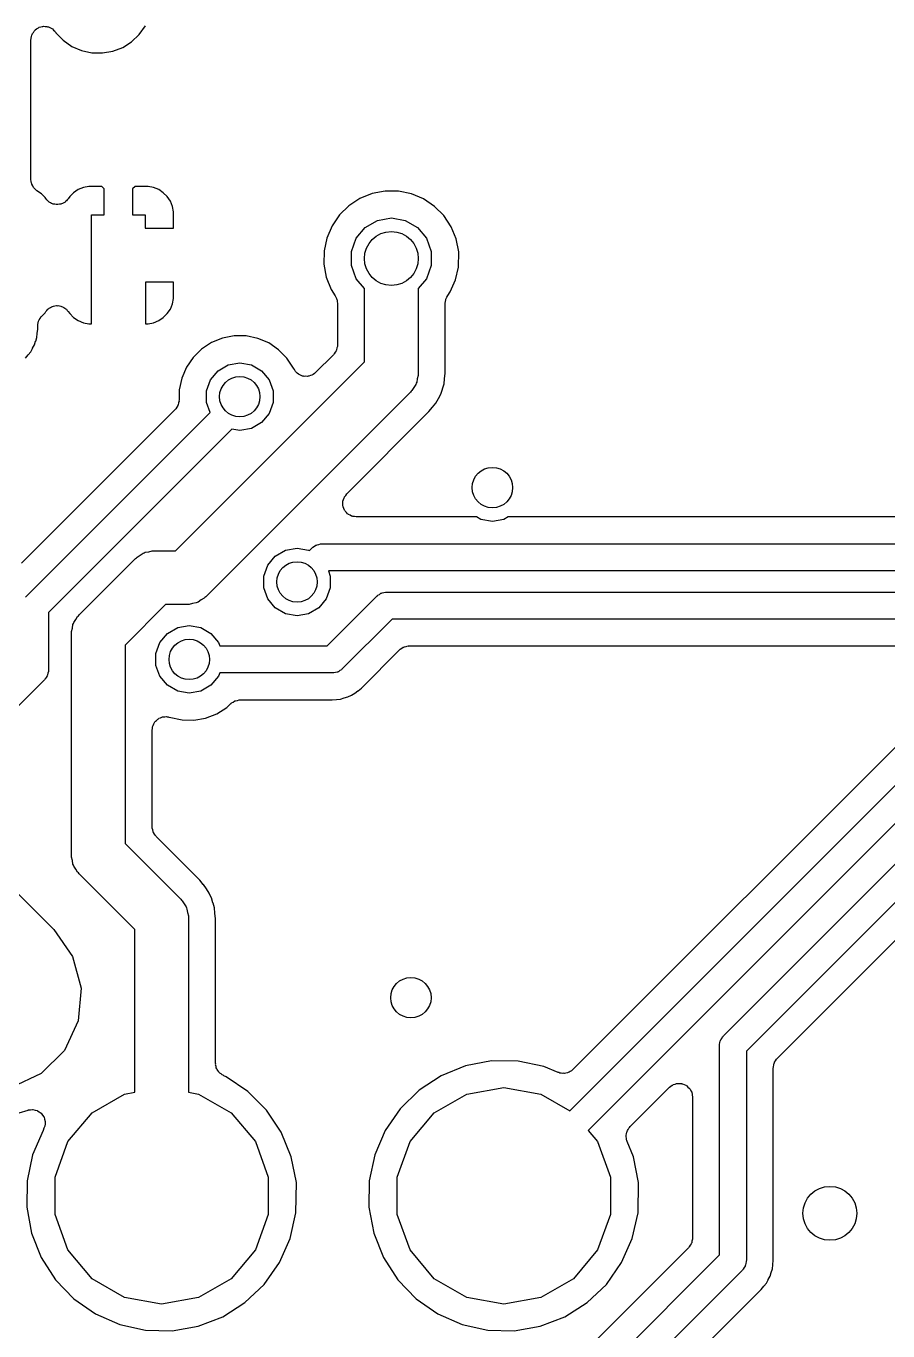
# Model space of a CAD drawing. Extents: x 69.6 to 139.6, y -158 to -61.
# Drawn here: x 91.96 to 98.36, y -112.78 to -103.1 of the extents above; entities that cross this region are included whole.
import ezdxf

# ---------------------------------------------------------------- set-up
doc = ezdxf.new("R2010")
doc.units = 0
doc.header["$MEASUREMENT"] = 0
doc.layers.add('BLACK', color=7, linetype='CONTINUOUS')

msp = doc.modelspace()

# ---------------------------------------------------------------- linework, layer by layer
at = {"layer": 'Black'}
for p, q in [((92.0501, -103.115), (92.056, -103.113)), ((92.056, -103.113), (92.0613, -103.109)), ((92.0613, -103.109), (92.0722, -103.107)), ((92.0722, -103.107), (92.0827, -103.103)), ((92.0827, -103.103), (92.0891, -103.103)), ((92.0891, -103.103), (92.0952, -103.102)), ((92.0952, -103.102), (92.1063, -103.103)), ((92.1063, -103.103), (92.1175, -103.103)), ((92.1175, -103.103), (92.1234, -103.105)), ((92.1234, -103.105), (92.1297, -103.106)), ((92.1297, -103.106), (92.1396, -103.111)), ((92.1396, -103.111), (92.1501, -103.115)), ((92.804, -103.163), (92.8492, -103.099)), ((92.0001, -103.201), (92.0012, -103.195)), ((92.0001, -104.24), (92.0001, -103.201)), ((92.0009, -103.189), (92.0042, -103.178)), ((92.0012, -103.195), (92.0009, -103.189)), ((92.0042, -103.178), (92.0061, -103.167)), ((92.0061, -103.167), (92.0093, -103.162)), ((92.0093, -103.162), (92.0112, -103.156)), ((92.0112, -103.156), (92.0179, -103.147)), ((92.0179, -103.147), (92.0235, -103.137)), ((92.0235, -103.137), (92.0283, -103.133)), ((92.0283, -103.133), (92.0322, -103.128)), ((92.0322, -103.128), (92.0415, -103.122)), ((92.0415, -103.122), (92.0501, -103.115)), ((92.1501, -103.115), (92.1549, -103.119)), ((92.1549, -103.119), (92.1606, -103.122)), ((92.1606, -103.122), (92.1681, -103.13)), ((92.1681, -103.13), (92.1767, -103.137)), ((92.1767, -103.137), (92.1799, -103.143)), ((92.1799, -103.143), (92.1842, -103.147)), ((92.1842, -103.147), (92.1857, -103.15)), ((92.1857, -103.15), (92.2401, -103.206)), ((92.2401, -103.206), (92.3044, -103.251)), ((92.7473, -103.217), (92.804, -103.163)), ((92.3044, -103.251), (92.3762, -103.282)), ((92.3762, -103.282), (92.4527, -103.299)), ((92.4527, -103.299), (92.531, -103.3)), ((92.531, -103.3), (92.6081, -103.287)), ((92.6081, -103.287), (92.6811, -103.259)), ((92.6811, -103.259), (92.7473, -103.217)), ((92.0025, -104.253), (92.0001, -104.24)), ((92.004, -104.267), (92.0025, -104.253)), ((92.0055, -104.27), (92.004, -104.267)), ((92.0061, -104.274), (92.0055, -104.27)), ((92.0131, -104.286), (92.0061, -104.274)), ((92.0192, -104.299), (92.0131, -104.286)), ((92.0217, -104.301), (92.0192, -104.299)), ((92.0235, -104.304), (92.0217, -104.301)), ((92.0342, -104.313), (92.0235, -104.304)), ((92.0442, -104.323), (92.0342, -104.313)), ((92.0779, -104.345), (92.0442, -104.323)), ((92.1056, -104.373), (92.0779, -104.345)), ((92.2876, -104.366), (92.2769, -104.382)), ((92.3168, -104.337), (92.2876, -104.366)), ((92.3511, -104.314), (92.3168, -104.337)), ((92.3892, -104.298), (92.3511, -104.314)), ((92.4296, -104.29), (92.3892, -104.298)), ((92.5257, -104.29), (92.4296, -104.29)), ((92.5446, -104.309), (92.5257, -104.29)), ((92.5446, -104.5), (92.5446, -104.309)), ((92.7735, -104.29), (92.7546, -104.309)), ((92.7546, -104.309), (92.7546, -104.5)), ((92.8696, -104.29), (92.7735, -104.29)), ((92.91, -104.298), (92.8696, -104.29)), ((92.948, -104.314), (92.91, -104.298)), ((92.9823, -104.337), (92.948, -104.314)), ((93.0116, -104.366), (92.9823, -104.337)), ((93.0346, -104.4), (93.0116, -104.366)), ((94.5331, -104.343), (94.4422, -104.38)), ((94.6295, -104.325), (94.5331, -104.343)), ((94.7275, -104.325), (94.6295, -104.325)), ((94.8236, -104.345), (94.7275, -104.325)), ((94.914, -104.383), (94.8236, -104.345)), ((92.1107, -104.381), (92.1056, -104.373)), ((92.1182, -104.389), (92.1107, -104.381)), ((92.1245, -104.398), (92.1182, -104.389)), ((92.1301, -104.401), (92.1245, -104.398)), ((92.1347, -104.406), (92.1301, -104.401)), ((92.1444, -104.411), (92.1347, -104.406)), ((92.1533, -104.417), (92.1444, -104.411)), ((92.1598, -104.419), (92.1533, -104.417)), ((92.1658, -104.422), (92.1598, -104.419)), ((92.1765, -104.423), (92.1658, -104.422)), ((92.187, -104.425), (92.1765, -104.423)), ((92.1937, -104.425), (92.187, -104.425)), ((92.2003, -104.425), (92.1937, -104.425)), ((92.2108, -104.423), (92.2003, -104.425)), ((92.2216, -104.422), (92.2108, -104.423)), ((92.2276, -104.419), (92.2216, -104.422)), ((92.234, -104.417), (92.2276, -104.419)), ((92.2431, -104.411), (92.234, -104.417)), ((92.2528, -104.407), (92.2431, -104.411)), ((92.2574, -104.402), (92.2528, -104.407)), ((92.263, -104.398), (92.2574, -104.402)), ((92.2694, -104.389), (92.263, -104.398)), ((92.2769, -104.382), (92.2694, -104.389)), ((93.0506, -104.438), (93.0346, -104.4)), ((93.0588, -104.478), (93.0506, -104.438)), ((94.3602, -104.433), (94.2901, -104.502)), ((94.4422, -104.38), (94.3602, -104.433)), ((94.9953, -104.438), (94.914, -104.383)), ((95.0643, -104.507), (94.9953, -104.438)), ((92.4502, -104.797), (92.4502, -104.5)), ((92.4502, -104.5), (92.5446, -104.5)), ((92.7546, -104.5), (92.849, -104.5)), ((92.849, -104.5), (92.849, -104.6)), ((93.0592, -104.529), (93.0588, -104.478)), ((93.0591, -104.6), (93.0592, -104.529)), ((93.0592, -104.529), (93.0592, -104.529)), ((94.2901, -104.502), (94.2347, -104.583)), ((94.4814, -104.594), (94.572, -104.542)), ((94.572, -104.542), (94.675, -104.524)), ((94.675, -104.524), (94.778, -104.542)), ((94.778, -104.542), (94.8686, -104.594)), ((95.1186, -104.589), (95.0643, -104.507)), ((92.849, -104.6), (93.0591, -104.6)), ((94.2347, -104.583), (94.1961, -104.673)), ((94.4142, -104.674), (94.4814, -104.594)), ((94.8686, -104.594), (94.9358, -104.674)), ((95.156, -104.68), (95.1186, -104.589)), ((94.1961, -104.673), (94.1757, -104.769)), ((94.3784, -104.773), (94.4142, -104.674)), ((94.9358, -104.674), (94.9716, -104.773)), ((95.1749, -104.775), (95.156, -104.68)), ((92.4496, -104.8), (92.4502, -104.797)), ((92.4496, -105.31), (92.4496, -104.8)), ((94.1757, -104.769), (94.1743, -104.867)), ((94.3784, -104.877), (94.3784, -104.773)), ((94.9716, -104.773), (94.9716, -104.877)), ((95.1733, -104.889), (95.1749, -104.775)), ((94.1743, -104.867), (94.192, -104.963)), ((94.4142, -104.976), (94.3784, -104.877)), ((94.9716, -104.877), (94.9358, -104.976)), ((95.1517, -104.984), (95.1733, -104.889)), ((92.8496, -105), (92.8496, -105.31)), ((93.0591, -105), (92.8496, -105)), ((93.0592, -105.071), (93.0591, -105)), ((94.192, -104.963), (94.2281, -105.055)), ((94.475, -105.048), (94.4142, -104.976)), ((94.475, -105.592), (94.475, -105.048)), ((94.9358, -104.976), (94.875, -105.048)), ((94.875, -105.048), (94.875, -105.675)), ((95.1119, -105.073), (95.1517, -104.984)), ((93.0506, -105.162), (93.0588, -105.122)), ((93.0588, -105.122), (93.0592, -105.071)), ((94.2281, -105.055), (94.2591, -105.103)), ((94.2591, -105.103), (94.2634, -105.113)), ((94.2634, -105.113), (94.269, -105.123)), ((94.269, -105.123), (94.2701, -105.129)), ((94.2701, -105.129), (94.2725, -105.135)), ((94.2725, -105.135), (94.2731, -105.146)), ((94.2731, -105.146), (94.275, -105.157)), ((95.075, -105.157), (95.0773, -105.144)), ((95.0773, -105.144), (95.0785, -105.131)), ((95.0785, -105.131), (95.0803, -105.127)), ((95.0803, -105.127), (95.081, -105.123)), ((95.081, -105.123), (95.0876, -105.111)), ((95.0876, -105.111), (95.0933, -105.099)), ((95.0933, -105.099), (95.1119, -105.073)), ((92.08, -105.252), (92.1047, -105.228)), ((92.1047, -105.228), (92.1111, -105.218)), ((92.1111, -105.218), (92.1183, -105.211)), ((92.1183, -105.211), (92.1245, -105.202)), ((92.1245, -105.202), (92.1303, -105.198)), ((92.1303, -105.198), (92.1352, -105.193)), ((92.1352, -105.193), (92.1446, -105.189)), ((92.1446, -105.189), (92.1533, -105.183)), ((92.1533, -105.183), (92.1601, -105.181)), ((92.1601, -105.181), (92.1664, -105.178)), ((92.1664, -105.178), (92.1768, -105.177)), ((92.1768, -105.177), (92.187, -105.174)), ((92.187, -105.174), (92.194, -105.175)), ((92.194, -105.175), (92.2009, -105.174)), ((92.2009, -105.174), (92.2111, -105.177)), ((92.2111, -105.177), (92.2215, -105.178)), ((92.2215, -105.178), (92.2278, -105.181)), ((92.2278, -105.181), (92.2346, -105.183)), ((92.2346, -105.183), (92.2433, -105.189)), ((92.2433, -105.189), (92.2527, -105.193)), ((92.2527, -105.193), (92.2576, -105.198)), ((92.2576, -105.198), (92.2634, -105.202)), ((92.2634, -105.202), (92.2696, -105.211)), ((92.2696, -105.211), (92.2769, -105.218)), ((92.2769, -105.218), (92.2876, -105.234)), ((92.2876, -105.234), (92.3168, -105.263)), ((92.9823, -105.263), (93.0116, -105.234)), ((93.0116, -105.234), (93.0346, -105.2)), ((93.0346, -105.2), (93.0506, -105.162)), ((94.275, -105.157), (94.275, -105.468)), ((95.075, -105.675), (95.075, -105.157)), ((92.0504, -105.323), (92.0512, -105.319)), ((92.0504, -105.349), (92.0504, -105.323)), ((92.0508, -105.314), (92.0542, -105.302)), ((92.0512, -105.319), (92.0508, -105.314)), ((92.0542, -105.302), (92.0565, -105.289)), ((92.0565, -105.289), (92.0587, -105.285)), ((92.0587, -105.285), (92.0599, -105.281)), ((92.0599, -105.281), (92.0674, -105.27)), ((92.0674, -105.27), (92.0738, -105.259)), ((92.0738, -105.259), (92.0773, -105.256)), ((92.0773, -105.256), (92.08, -105.252)), ((92.3168, -105.263), (92.3511, -105.286)), ((92.3511, -105.286), (92.3892, -105.302)), ((92.3892, -105.302), (92.4296, -105.31)), ((92.4296, -105.31), (92.4496, -105.31)), ((92.8496, -105.31), (92.8696, -105.31)), ((92.8696, -105.31), (92.91, -105.302)), ((92.91, -105.302), (92.948, -105.286)), ((92.948, -105.286), (92.9823, -105.263)), ((92.0352, -105.438), (92.0439, -105.41)), ((92.0439, -105.41), (92.0468, -105.382)), ((92.0468, -105.382), (92.0469, -105.381)), ((92.0469, -105.381), (92.0504, -105.349)), ((92.0469, -105.381), (92.0469, -105.381)), ((92.0504, -105.349), (92.0504, -105.349)), ((93.4223, -105.416), (93.3405, -105.449)), ((93.509, -105.4), (93.4223, -105.416)), ((93.5973, -105.4), (93.509, -105.4)), ((93.6837, -105.418), (93.5973, -105.4)), ((93.7651, -105.452), (93.6837, -105.418)), ((91.9801, -105.54), (91.9986, -105.518)), ((91.9986, -105.518), (92.0121, -105.492)), ((92.0121, -105.492), (92.0125, -105.492)), ((92.0125, -105.492), (92.0126, -105.491)), ((92.0126, -105.491), (92.0265, -105.466)), ((92.0265, -105.466), (92.0349, -105.439)), ((92.0349, -105.439), (92.0351, -105.438)), ((92.0351, -105.438), (92.0352, -105.438)), ((93.2667, -105.498), (93.2292, -105.534)), ((93.3405, -105.449), (93.2667, -105.498)), ((93.8382, -105.502), (93.7651, -105.452)), ((93.9004, -105.564), (93.8382, -105.502)), ((94.2516, -105.532), (94.2482, -105.535)), ((94.2581, -105.521), (94.2516, -105.532)), ((94.2656, -105.51), (94.2581, -105.521)), ((94.2668, -105.506), (94.2656, -105.51)), ((94.269, -105.502), (94.2668, -105.506)), ((94.2712, -105.489), (94.269, -105.502)), ((94.2746, -105.477), (94.2712, -105.489)), ((94.275, -105.468), (94.2742, -105.472)), ((94.2742, -105.472), (94.2746, -105.477)), ((91.9591, -105.565), (91.9794, -105.54)), ((91.9794, -105.54), (91.9798, -105.54)), ((91.9798, -105.54), (91.9801, -105.54)), ((93.074, -106.993), (94.475, -105.592)), ((93.2036, -105.559), (93.1538, -105.632)), ((93.2292, -105.534), (93.2036, -105.559)), ((93.2292, -105.534), (93.2292, -105.534)), ((93.2292, -105.534), (93.2292, -105.534)), ((93.3887, -105.658), (93.4642, -105.614)), ((93.4642, -105.614), (93.55, -105.599)), ((93.55, -105.599), (93.6358, -105.614)), ((93.6358, -105.614), (93.7113, -105.658)), ((93.9493, -105.638), (93.9004, -105.564)), ((94.2457, -105.539), (94.1129, -105.671)), ((94.2482, -105.535), (94.2457, -105.539)), ((93.119, -105.713), (93.1006, -105.8)), ((93.1538, -105.632), (93.119, -105.713)), ((93.3029, -105.806), (93.3327, -105.725)), ((93.3327, -105.725), (93.3887, -105.658)), ((93.7113, -105.658), (93.7673, -105.725)), ((93.7673, -105.725), (93.7971, -105.806)), ((93.9497, -105.639), (93.9493, -105.638)), ((93.9556, -105.648), (93.9497, -105.639)), ((93.9603, -105.658), (93.9556, -105.648)), ((93.9648, -105.663), (93.9603, -105.658)), ((93.9683, -105.668), (93.9648, -105.663)), ((93.977, -105.675), (93.9683, -105.668)), ((93.9848, -105.683), (93.977, -105.675)), ((93.9907, -105.685), (93.9848, -105.683)), ((93.9958, -105.689), (93.9907, -105.685)), ((94.0063, -105.693), (93.9958, -105.689)), ((94.0163, -105.697), (94.0063, -105.693)), ((94.0228, -105.698), (94.0163, -105.697)), ((94.0289, -105.7), (94.0228, -105.698)), ((94.0399, -105.699), (94.0289, -105.7)), ((94.0509, -105.7), (94.0399, -105.699)), ((94.0571, -105.699), (94.0509, -105.7)), ((94.0636, -105.698), (94.0571, -105.699)), ((94.0738, -105.694), (94.0636, -105.698)), ((94.0844, -105.691), (94.0738, -105.694)), ((94.0897, -105.688), (94.0844, -105.691)), ((94.0957, -105.685), (94.0897, -105.688)), ((94.1039, -105.678), (94.0957, -105.685)), ((94.1129, -105.671), (94.1039, -105.678)), ((94.8675, -105.718), (94.8629, -105.743)), ((94.8742, -105.692), (94.8675, -105.718)), ((94.875, -105.675), (94.8735, -105.684)), ((94.8735, -105.684), (94.8742, -105.692)), ((95.0664, -105.756), (95.0703, -105.718)), ((95.0703, -105.718), (95.0705, -105.717)), ((95.0704, -105.717), (95.075, -105.676)), ((95.0705, -105.717), (95.0704, -105.717)), ((95.075, -105.676), (95.075, -105.675)), ((95.075, -105.676), (95.075, -105.676)), ((93.1006, -105.8), (93.0996, -105.876)), ((94.8164, -105.816), (93.2982, -107.335)), ((93.3029, -105.894), (93.3029, -105.806)), ((93.7971, -105.806), (93.7971, -105.894)), ((94.8215, -105.809), (94.8164, -105.816)), ((94.8282, -105.804), (94.8215, -105.809)), ((94.8413, -105.781), (94.8282, -105.804)), ((94.8563, -105.76), (94.8413, -105.781)), ((94.8585, -105.751), (94.8563, -105.76)), ((94.8629, -105.743), (94.8585, -105.751)), ((95.0432, -105.831), (95.0545, -105.794)), ((95.0545, -105.794), (95.0547, -105.793)), ((95.0547, -105.793), (95.0548, -105.793)), ((95.0548, -105.793), (95.0664, -105.756)), ((93.0902, -105.917), (93.0823, -105.928)), ((93.0912, -105.913), (93.0902, -105.917)), ((93.0931, -105.91), (93.0912, -105.913)), ((93.0956, -105.897), (93.0931, -105.91)), ((93.0992, -105.883), (93.0956, -105.897)), ((93.0996, -105.876), (93.0989, -105.88)), ((93.0989, -105.88), (93.0992, -105.883)), ((93.3301, -105.968), (93.3029, -105.894)), ((93.7971, -105.894), (93.7673, -105.975)), ((94.9813, -105.929), (95.006, -105.899)), ((95.006, -105.899), (95.0242, -105.865)), ((95.0242, -105.865), (95.0245, -105.865)), ((95.0245, -105.865), (95.0247, -105.864)), ((95.0247, -105.864), (95.0432, -105.831)), ((93.0592, -105.957), (91.9307, -107.085)), ((91.9593, -107.339), (93.3301, -105.968)), ((93.0703, -105.945), (93.0592, -105.957)), ((93.0724, -105.942), (93.0703, -105.945)), ((93.0753, -105.94), (93.0724, -105.942)), ((93.0823, -105.928), (93.0753, -105.94)), ((93.7673, -105.975), (93.7113, -106.042)), ((94.3439, -106.572), (94.9544, -105.961)), ((94.9544, -105.961), (94.9806, -105.929)), ((94.9806, -105.929), (94.981, -105.929)), ((94.981, -105.929), (94.9813, -105.929)), ((93.4909, -106.091), (92.13, -107.451)), ((93.55, -106.101), (93.4909, -106.091)), ((93.6358, -106.086), (93.55, -106.101)), ((93.7113, -106.042), (93.6358, -106.086)), ((94.324, -106.6), (94.3265, -106.597)), ((94.3265, -106.597), (94.328, -106.593)), ((94.328, -106.593), (94.3364, -106.583)), ((94.3364, -106.583), (94.3439, -106.572)), ((94.315, -106.634), (94.3161, -106.63)), ((94.3161, -106.647), (94.315, -106.634)), ((94.3161, -106.625), (94.3206, -106.613)), ((94.3161, -106.63), (94.3161, -106.625)), ((94.3161, -106.66), (94.3161, -106.647)), ((94.3176, -106.664), (94.3161, -106.66)), ((94.318, -106.668), (94.3176, -106.664)), ((94.3235, -106.68), (94.318, -106.668)), ((94.3206, -106.613), (94.324, -106.6)), ((94.328, -106.693), (94.3235, -106.68)), ((94.3308, -106.696), (94.328, -106.693)), ((94.3327, -106.7), (94.3308, -106.696)), ((94.3419, -106.709), (94.3327, -106.7)), ((94.3503, -106.719), (94.3419, -106.709)), ((94.3541, -106.721), (94.3503, -106.719)), ((94.3572, -106.724), (94.3541, -106.721)), ((94.3691, -106.73), (94.3572, -106.724)), ((94.3804, -106.736), (94.3691, -106.73)), ((94.3847, -106.737), (94.3804, -106.736)), ((94.3887, -106.739), (94.3847, -106.737)), ((94.4017, -106.74), (94.3887, -106.739)), ((94.4146, -106.743), (94.4017, -106.74)), ((95.3075, -106.743), (94.4146, -106.743)), ((95.3392, -106.761), (95.3075, -106.743)), ((95.425, -106.776), (95.3392, -106.761)), ((95.5108, -106.761), (95.425, -106.776)), ((95.5425, -106.743), (95.5108, -106.761)), ((99.7668, -106.743), (95.5425, -106.743)), ((93.8892, -106.989), (93.975, -106.974)), ((93.975, -106.974), (94.0608, -106.989)), ((94.0663, -106.992), (94.0868, -106.972)), ((94.0868, -106.972), (94.0904, -106.969)), ((94.0904, -106.969), (94.0932, -106.966)), ((94.0932, -106.966), (94.1045, -106.959)), ((94.1045, -106.959), (94.1152, -106.952)), ((94.1152, -106.952), (94.1195, -106.951)), ((94.1195, -106.951), (94.1233, -106.949)), ((94.1233, -106.949), (94.1361, -106.946)), ((94.1361, -106.946), (94.1488, -106.943)), ((94.1488, -106.943), (94.1531, -106.943)), ((94.1531, -106.943), (94.1575, -106.943)), ((94.1575, -106.943), (99.8911, -106.943)), ((92.3586, -107.469), (92.7754, -107.052)), ((92.7754, -107.052), (92.7826, -107.047)), ((92.7826, -107.047), (92.7882, -107.04)), ((92.7882, -107.04), (92.8109, -107.027)), ((92.8109, -107.027), (92.8323, -107.012)), ((92.8323, -107.012), (92.8408, -107.01)), ((92.8408, -107.01), (92.8484, -107.005)), ((92.8484, -107.005), (92.8741, -107.001)), ((92.8741, -107.001), (92.8994, -106.994)), ((92.8994, -106.994), (92.9081, -106.995)), ((92.9081, -106.995), (92.9168, -106.993)), ((92.9168, -106.993), (93.074, -106.993)), ((93.7577, -107.1), (93.8137, -107.033)), ((93.8137, -107.033), (93.8892, -106.989)), ((94.0608, -106.989), (94.0663, -106.992)), ((93.7279, -107.181), (93.7577, -107.1)), ((99.9325, -107.143), (94.208, -107.143)), ((94.208, -107.143), (94.2221, -107.181)), ((93.7279, -107.269), (93.7279, -107.181)), ((93.7577, -107.35), (93.7279, -107.269)), ((94.2221, -107.269), (94.1923, -107.35)), ((94.2221, -107.181), (94.2221, -107.269)), ((93.2627, -107.359), (93.2413, -107.374)), ((93.2854, -107.346), (93.2627, -107.359)), ((93.291, -107.34), (93.2854, -107.346)), ((93.2982, -107.335), (93.291, -107.34)), ((93.8137, -107.417), (93.7577, -107.35)), ((94.1923, -107.35), (94.1363, -107.417)), ((94.1986, -107.7), (94.5693, -107.329)), ((94.5693, -107.329), (94.5729, -107.327)), ((94.5729, -107.327), (94.5757, -107.323)), ((94.5757, -107.323), (94.587, -107.317)), ((94.587, -107.317), (94.5977, -107.309)), ((94.5977, -107.309), (94.602, -107.308)), ((94.602, -107.308), (94.6058, -107.306)), ((94.6058, -107.306), (94.6187, -107.304)), ((94.6187, -107.304), (94.6313, -107.3)), ((94.6313, -107.3), (94.6357, -107.301)), ((94.6357, -107.301), (94.64, -107.3)), ((94.64, -107.3), (100.238, -107.3)), ((92.13, -107.451), (92.13, -107.88)), ((92.3535, -107.476), (92.3586, -107.469)), ((92.9996, -107.393), (92.7, -107.693)), ((93.1568, -107.393), (92.9996, -107.393)), ((93.1655, -107.392), (93.1568, -107.393)), ((93.1742, -107.392), (93.1655, -107.392)), ((93.1995, -107.386), (93.1742, -107.392)), ((93.2252, -107.381), (93.1995, -107.386)), ((93.2328, -107.377), (93.2252, -107.381)), ((93.2413, -107.374), (93.2328, -107.377)), ((93.8892, -107.461), (93.8137, -107.417)), ((93.975, -107.476), (93.8892, -107.461)), ((94.0608, -107.461), (93.975, -107.476)), ((94.1363, -107.417), (94.0608, -107.461)), ((92.3008, -107.593), (92.3075, -107.567)), ((92.3075, -107.567), (92.3121, -107.542)), ((92.3121, -107.542), (92.3165, -107.534)), ((92.3165, -107.534), (92.3187, -107.525)), ((92.3187, -107.525), (92.3337, -107.504)), ((92.3337, -107.504), (92.3468, -107.481)), ((92.3468, -107.481), (92.3535, -107.476)), ((93.0137, -107.608), (93.0892, -107.564)), ((93.0892, -107.564), (93.175, -107.549)), ((93.175, -107.549), (93.2608, -107.564)), ((93.2608, -107.564), (93.3363, -107.608)), ((94.6814, -107.5), (94.3107, -107.871)), ((100.279, -107.5), (94.6814, -107.5)), ((92.3, -107.61), (92.3015, -107.601)), ((92.3, -109.25), (92.3, -107.61)), ((92.3015, -107.601), (92.3008, -107.593)), ((92.9577, -107.675), (93.0137, -107.608)), ((93.3363, -107.608), (93.3923, -107.675)), ((92.7, -107.693), (92.7, -109.167)), ((92.9279, -107.756), (92.9577, -107.675)), ((92.9279, -107.844), (92.9279, -107.756)), ((93.3923, -107.675), (93.4016, -107.7)), ((93.4016, -107.7), (94.1986, -107.7)), ((94.4524, -108.012), (94.735, -107.729)), ((94.735, -107.729), (94.7386, -107.727)), ((94.7386, -107.727), (94.7414, -107.723)), ((94.7414, -107.723), (94.7527, -107.717)), ((94.7527, -107.717), (94.7634, -107.709)), ((94.7634, -107.709), (94.7677, -107.708)), ((94.7677, -107.708), (94.7715, -107.706)), ((94.7715, -107.706), (94.7843, -107.704)), ((94.7843, -107.704), (94.797, -107.7)), ((94.797, -107.7), (94.8014, -107.701)), ((94.8014, -107.701), (94.8057, -107.7)), ((94.8057, -107.7), (100.274, -107.7)), ((92.9577, -107.925), (92.9279, -107.844)), ((92.1007, -107.951), (91.55, -108.501)), ((92.1032, -107.947), (92.1007, -107.951)), ((92.1066, -107.944), (92.1032, -107.947)), ((92.1131, -107.933), (92.1066, -107.944)), ((92.1206, -107.922), (92.1131, -107.933)), ((92.1218, -107.918), (92.1206, -107.922)), ((92.124, -107.914), (92.1218, -107.918)), ((92.1262, -107.901), (92.124, -107.914)), ((92.1296, -107.889), (92.1262, -107.901)), ((92.13, -107.88), (92.1292, -107.884)), ((92.1292, -107.884), (92.1296, -107.889)), ((93.0137, -107.992), (92.9577, -107.925)), ((93.3923, -107.925), (93.3363, -107.992)), ((93.4016, -107.9), (93.3923, -107.925)), ((94.24, -107.9), (93.4016, -107.9)), ((94.2443, -107.899), (94.24, -107.9)), ((94.2487, -107.9), (94.2443, -107.899)), ((94.2613, -107.896), (94.2487, -107.9)), ((94.2742, -107.894), (94.2613, -107.896)), ((94.278, -107.892), (94.2742, -107.894)), ((94.2823, -107.891), (94.278, -107.892)), ((94.293, -107.883), (94.2823, -107.891)), ((94.3043, -107.877), (94.293, -107.883)), ((94.3071, -107.873), (94.3043, -107.877)), ((94.3107, -107.871), (94.3071, -107.873)), ((93.0892, -108.036), (93.0137, -107.992)), ((93.175, -108.051), (93.0892, -108.036)), ((93.2608, -108.036), (93.175, -108.051)), ((93.3363, -107.992), (93.2608, -108.036)), ((94.379, -108.064), (94.4045, -108.05)), ((94.4045, -108.05), (94.4268, -108.032)), ((94.4268, -108.032), (94.4273, -108.032)), ((94.4273, -108.032), (94.4276, -108.032)), ((94.4276, -108.032), (94.4524, -108.012)), ((98.8176, -108.048), (96.0226, -110.843)), ((93.4534, -108.156), (93.4836, -108.128)), ((93.4836, -108.128), (93.4862, -108.126)), ((93.4862, -108.126), (93.4883, -108.123)), ((93.4883, -108.123), (93.5006, -108.116)), ((93.5006, -108.116), (93.5125, -108.108)), ((93.5125, -108.108), (93.5156, -108.108)), ((93.5156, -108.108), (93.5183, -108.106)), ((93.5183, -108.106), (93.5324, -108.104)), ((93.5324, -108.104), (93.5463, -108.1)), ((93.5463, -108.1), (93.5494, -108.101)), ((93.5494, -108.101), (93.5525, -108.1)), ((93.5525, -108.1), (94.2351, -108.1)), ((94.2351, -108.1), (94.267, -108.097)), ((94.267, -108.097), (94.2676, -108.097)), ((94.2676, -108.097), (94.2681, -108.097)), ((94.2681, -108.097), (94.2967, -108.094)), ((94.2967, -108.094), (94.3242, -108.086)), ((94.3242, -108.086), (94.3247, -108.086)), ((94.3247, -108.086), (94.3252, -108.086)), ((94.3252, -108.086), (94.3527, -108.078)), ((94.3527, -108.078), (94.3781, -108.064)), ((94.3781, -108.064), (94.3786, -108.064)), ((94.3786, -108.064), (94.379, -108.064)), ((92.9325, -108.252), (92.9407, -108.243)), ((92.9407, -108.243), (92.9457, -108.241)), ((92.9457, -108.241), (92.95, -108.237)), ((92.95, -108.237), (92.9611, -108.233)), ((92.9611, -108.233), (92.9718, -108.228)), ((92.9718, -108.228), (92.9774, -108.227)), ((92.9774, -108.227), (92.9826, -108.225)), ((92.9826, -108.225), (92.9945, -108.225)), ((92.9945, -108.225), (93.0063, -108.224)), ((93.0063, -108.224), (93.0117, -108.225)), ((93.0117, -108.225), (93.0174, -108.225)), ((93.0174, -108.225), (93.0245, -108.228)), ((93.0245, -108.228), (93.0257, -108.228)), ((93.0257, -108.228), (93.1215, -108.249)), ((93.2097, -108.251), (93.2966, -108.236)), ((93.2966, -108.236), (93.3789, -108.204)), ((93.3789, -108.204), (93.4534, -108.156)), ((95.9993, -111.149), (98.9593, -108.189)), ((92.9, -108.324), (92.9021, -108.312)), ((92.9, -109.043), (92.9, -108.324)), ((92.9021, -108.312), (92.9028, -108.3)), ((92.9028, -108.3), (92.9051, -108.295)), ((92.9051, -108.295), (92.906, -108.29)), ((92.906, -108.29), (92.912, -108.279)), ((92.912, -108.279), (92.9167, -108.268)), ((92.9167, -108.268), (92.9206, -108.264)), ((92.9206, -108.264), (92.9234, -108.259)), ((92.9234, -108.259), (92.9325, -108.252)), ((93.1215, -108.249), (93.2097, -108.251)), ((99.0714, -108.36), (96.1359, -111.296)), ((97.1393, -110.594), (99.1643, -108.569)), ((99.2764, -108.74), (97.31, -110.706)), ((97.5393, -110.76), (99.33, -108.969)), ((92.9008, -109.047), (92.9, -109.043)), ((92.9004, -109.052), (92.9008, -109.047)), ((92.9038, -109.064), (92.9004, -109.052)), ((92.906, -109.077), (92.9038, -109.064)), ((92.9082, -109.081), (92.906, -109.077)), ((92.9094, -109.085), (92.9082, -109.081)), ((92.9169, -109.096), (92.9094, -109.085)), ((92.9234, -109.107), (92.9169, -109.096)), ((92.9268, -109.11), (92.9234, -109.107)), ((92.9293, -109.114), (92.9268, -109.11)), ((93.2526, -109.437), (92.9293, -109.114)), ((92.7, -109.167), (93.1114, -109.579)), ((91.6675, -109.303), (92.17, -109.805)), ((92.3015, -109.259), (92.3, -109.25)), ((92.3008, -109.267), (92.3015, -109.259)), ((92.3075, -109.293), (92.3008, -109.267)), ((92.3121, -109.318), (92.3075, -109.293)), ((92.3165, -109.326), (92.3121, -109.318)), ((92.3187, -109.335), (92.3165, -109.326)), ((92.3337, -109.356), (92.3187, -109.335)), ((92.3468, -109.379), (92.3337, -109.356)), ((92.3535, -109.384), (92.3468, -109.379)), ((92.3586, -109.391), (92.3535, -109.384)), ((92.77, -109.803), (92.3586, -109.391)), ((93.2535, -109.438), (93.2526, -109.437)), ((93.2791, -109.47), (93.2535, -109.438)), ((93.2535, -109.438), (93.2535, -109.438)), ((93.2795, -109.47), (93.2791, -109.47)), ((93.2798, -109.471), (93.2795, -109.47)), ((93.3041, -109.501), (93.2798, -109.471)), ((93.3218, -109.535), (93.3041, -109.501)), ((93.1114, -109.579), (93.1165, -109.586)), ((93.1165, -109.586), (93.1232, -109.591)), ((93.1232, -109.591), (93.1363, -109.614)), ((93.3221, -109.535), (93.3218, -109.535)), ((93.3223, -109.536), (93.3221, -109.535)), ((93.3404, -109.57), (93.3223, -109.536)), ((93.3511, -109.607), (93.3404, -109.57)), ((93.1363, -109.614), (93.1513, -109.635)), ((93.1513, -109.635), (93.1535, -109.644)), ((93.1535, -109.644), (93.1579, -109.652)), ((93.1579, -109.652), (93.1625, -109.677)), ((93.1625, -109.677), (93.1692, -109.703)), ((93.3513, -109.607), (93.3511, -109.607)), ((93.3514, -109.608), (93.3513, -109.607)), ((93.3625, -109.644), (93.3514, -109.608)), ((93.3659, -109.683), (93.3625, -109.644)), ((93.366, -109.683), (93.3659, -109.683)), ((93.366, -109.684), (93.366, -109.683)), ((93.37, -109.725), (93.366, -109.684)), ((93.1692, -109.703), (93.1685, -109.711)), ((93.1685, -109.711), (93.17, -109.72)), ((93.17, -109.72), (93.17, -111.012)), ((93.37, -110.797), (93.37, -109.725)), ((92.17, -109.805), (92.3094, -110.004)), ((92.77, -111.012), (92.77, -109.803)), ((92.3094, -110.004), (92.3723, -110.239)), ((92.3723, -110.239), (92.3511, -110.481)), ((92.3511, -110.481), (92.2484, -110.702)), ((97.11, -110.665), (97.1108, -110.661)), ((97.11, -112.219), (97.11, -110.665)), ((97.1104, -110.656), (97.1138, -110.644)), ((97.1108, -110.661), (97.1104, -110.656)), ((97.1138, -110.644), (97.116, -110.631)), ((97.116, -110.631), (97.1182, -110.627)), ((97.1182, -110.627), (97.1194, -110.623)), ((97.1194, -110.623), (97.1269, -110.612)), ((97.1269, -110.612), (97.1334, -110.601)), ((97.1334, -110.601), (97.1368, -110.598)), ((97.1368, -110.598), (97.1393, -110.594)), ((92.2484, -110.702), (92.0765, -110.873)), ((97.31, -110.706), (97.31, -112.26)), ((97.5368, -110.764), (97.5393, -110.76)), ((93.3711, -110.803), (93.37, -110.797)), ((93.3708, -110.809), (93.3711, -110.803)), ((93.3741, -110.82), (93.3708, -110.809)), ((93.376, -110.831), (93.3741, -110.82)), ((93.3792, -110.837), (93.376, -110.831)), ((93.3811, -110.843), (93.3792, -110.837)), ((93.3878, -110.851), (93.3811, -110.843)), ((93.3934, -110.861), (93.3878, -110.851)), ((95.2263, -110.816), (95.0445, -110.89)), ((95.4189, -110.779), (95.2263, -110.816)), ((95.615, -110.781), (95.4189, -110.779)), ((95.8071, -110.82), (95.615, -110.781)), ((95.9131, -110.865), (95.8071, -110.82)), ((96.0028, -110.857), (95.9941, -110.863)), ((96.0123, -110.852), (96.0028, -110.857)), ((96.017, -110.847), (96.0123, -110.852)), ((96.0226, -110.843), (96.017, -110.847)), ((97.51, -110.831), (97.5108, -110.826)), ((97.51, -112.26), (97.51, -110.831)), ((97.5104, -110.822), (97.5138, -110.809)), ((97.5108, -110.826), (97.5104, -110.822)), ((97.5138, -110.809), (97.516, -110.796)), ((97.516, -110.796), (97.5182, -110.793)), ((97.5182, -110.793), (97.5194, -110.788)), ((97.5194, -110.788), (97.5269, -110.778)), ((97.5269, -110.778), (97.5334, -110.766)), ((97.5334, -110.766), (97.5368, -110.764)), ((92.0765, -110.873), (91.8562, -110.976)), ((93.3982, -110.865), (93.3934, -110.861)), ((93.4021, -110.87), (93.3982, -110.865)), ((93.4114, -110.876), (93.4021, -110.87)), ((93.42, -110.883), (93.4114, -110.876)), ((93.4259, -110.886), (93.42, -110.883)), ((93.4312, -110.889), (93.4259, -110.886)), ((93.4479, -110.896), (93.4312, -110.889)), ((93.6105, -111.006), (93.4479, -110.896)), ((95.0445, -110.89), (94.8804, -110.997)), ((95.9198, -110.866), (95.9131, -110.865)), ((95.926, -110.869), (95.9198, -110.866)), ((95.9366, -110.87), (95.926, -110.869)), ((95.947, -110.872), (95.9366, -110.87)), ((95.9538, -110.871), (95.947, -110.872)), ((95.9606, -110.872), (95.9538, -110.871)), ((95.9709, -110.869), (95.9606, -110.872)), ((95.9814, -110.868), (95.9709, -110.869)), ((95.9875, -110.865), (95.9814, -110.868)), ((95.9941, -110.863), (95.9875, -110.865)), ((96.7641, -110.958), (96.7677, -110.955)), ((96.7677, -110.955), (96.7804, -110.952)), ((96.7804, -110.952), (96.7926, -110.947)), ((96.7926, -110.947), (96.797, -110.947)), ((96.797, -110.947), (96.8013, -110.946)), ((96.8013, -110.946), (96.8143, -110.947)), ((96.8143, -110.947), (96.8274, -110.947)), ((96.8274, -110.947), (96.8315, -110.949)), ((96.8315, -110.949), (96.8359, -110.949)), ((96.8359, -110.949), (96.8477, -110.955)), ((96.8477, -110.955), (96.86, -110.959)), ((92.4538, -111.165), (92.6953, -111.025)), ((92.6953, -111.025), (92.77, -111.012)), ((93.17, -111.012), (93.2447, -111.025)), ((93.2447, -111.025), (93.4862, -111.165)), ((93.7487, -111.145), (93.6105, -111.006)), ((94.8804, -110.997), (94.7402, -111.134)), ((94.9938, -111.165), (95.2353, -111.025)), ((95.2353, -111.025), (95.51, -110.977)), ((95.51, -110.977), (95.7847, -111.025)), ((95.7847, -111.025), (95.9993, -111.149)), ((96.4469, -111.267), (96.7393, -110.975)), ((96.7393, -110.975), (96.75, -110.967)), ((96.75, -110.967), (96.76, -110.959)), ((96.76, -110.959), (96.7641, -110.958)), ((96.86, -110.959), (96.8634, -110.962)), ((96.8634, -110.962), (96.8674, -110.964)), ((96.8674, -110.964), (96.8766, -110.973)), ((96.8766, -110.973), (96.8866, -110.981)), ((96.8866, -110.981), (96.8888, -110.985)), ((96.8888, -110.985), (96.8919, -110.988)), ((96.8919, -110.988), (96.8974, -111)), ((96.8974, -111), (96.904, -111.011)), ((96.904, -111.011), (96.9047, -111.016)), ((96.9047, -111.016), (96.9066, -111.02)), ((96.9066, -111.02), (96.9077, -111.033)), ((96.9077, -111.033), (96.91, -111.046)), ((96.91, -111.046), (96.91, -112.094)), ((91.8466, -111.183), (91.9783, -111.144)), ((91.9783, -111.144), (91.9791, -111.144)), ((91.9791, -111.144), (91.9799, -111.143)), ((91.9799, -111.143), (91.9964, -111.142)), ((91.9964, -111.142), (92.0127, -111.14)), ((92.0127, -111.14), (92.0136, -111.14)), ((92.0136, -111.14), (92.0145, -111.14)), ((92.0145, -111.14), (92.0305, -111.144)), ((92.0305, -111.144), (92.0465, -111.148)), ((92.0465, -111.148), (92.0473, -111.148)), ((92.0473, -111.148), (92.0481, -111.149)), ((92.0481, -111.149), (92.0617, -111.158)), ((93.8572, -111.308), (93.7487, -111.145)), ((94.7402, -111.134), (94.6294, -111.296)), ((92.0617, -111.158), (92.0755, -111.167)), ((92.0755, -111.167), (92.0761, -111.168)), ((92.0761, -111.168), (92.0768, -111.168)), ((92.0768, -111.168), (92.0864, -111.182)), ((92.0864, -111.182), (92.0962, -111.195)), ((92.0962, -111.195), (92.0965, -111.196)), ((92.0965, -111.196), (92.097, -111.196)), ((92.097, -111.196), (92.1014, -111.212)), ((92.1014, -111.212), (92.1062, -111.228)), ((92.1051, -111.246), (92.1041, -111.263)), ((92.1063, -111.23), (92.1051, -111.246)), ((92.1062, -111.228), (92.1061, -111.229)), ((92.1061, -111.229), (92.1063, -111.23)), ((92.2745, -111.378), (92.4538, -111.165)), ((93.4862, -111.165), (93.6655, -111.378)), ((94.8145, -111.378), (94.9938, -111.165)), ((92.0897, -111.295), (92.0122, -111.476)), ((92.0903, -111.295), (92.0897, -111.295)), ((92.0969, -111.279), (92.0903, -111.295)), ((92.1037, -111.264), (92.0969, -111.279)), ((92.1041, -111.263), (92.1037, -111.264)), ((92.1037, -111.264), (92.1037, -111.264)), ((93.932, -111.49), (93.8572, -111.308)), ((94.6294, -111.296), (94.5522, -111.476)), ((96.1359, -111.296), (96.2055, -111.378)), ((96.4177, -111.342), (96.4186, -111.336)), ((96.4201, -111.353), (96.4177, -111.342)), ((96.418, -111.329), (96.4209, -111.319)), ((96.4186, -111.336), (96.418, -111.329)), ((96.4209, -111.319), (96.4223, -111.308)), ((96.4223, -111.308), (96.4253, -111.302)), ((96.4253, -111.302), (96.427, -111.296)), ((96.427, -111.296), (96.4333, -111.287)), ((96.4333, -111.287), (96.4384, -111.277)), ((96.4384, -111.277), (96.4432, -111.273)), ((96.4432, -111.273), (96.4469, -111.267)), ((92.1791, -111.641), (92.2745, -111.378)), ((93.6655, -111.378), (93.7609, -111.641)), ((94.7191, -111.641), (94.8145, -111.378)), ((96.2055, -111.378), (96.3009, -111.641)), ((96.4211, -111.364), (96.4201, -111.353)), ((96.4238, -111.37), (96.4211, -111.364)), ((96.4252, -111.376), (96.4238, -111.37)), ((96.472, -111.49), (96.4252, -111.376)), ((92.0122, -111.476), (91.9714, -111.668)), ((93.9699, -111.681), (93.932, -111.49)), ((94.5522, -111.476), (94.5114, -111.668)), ((96.5099, -111.681), (96.472, -111.49)), ((91.9714, -111.668), (91.9687, -111.864)), ((92.1791, -111.919), (92.1791, -111.641)), ((93.7609, -111.641), (93.7609, -111.919)), ((93.9668, -111.907), (93.9699, -111.681)), ((94.5114, -111.668), (94.5087, -111.864)), ((94.7191, -111.919), (94.7191, -111.641)), ((96.3009, -111.641), (96.3009, -111.919)), ((96.5068, -111.907), (96.5099, -111.681)), ((91.9687, -111.864), (92.0041, -112.057)), ((92.2745, -112.182), (92.1791, -111.919)), ((93.7609, -111.919), (93.6655, -112.182)), ((93.9235, -112.097), (93.9668, -111.907)), ((94.5087, -111.864), (94.5441, -112.057)), ((94.8145, -112.182), (94.7191, -111.919)), ((96.3009, -111.919), (96.2055, -112.182)), ((96.4635, -112.097), (96.5068, -111.907)), ((92.0041, -112.057), (92.0763, -112.239)), ((93.8437, -112.276), (93.9235, -112.097)), ((94.5441, -112.057), (94.6163, -112.239)), ((96.3837, -112.276), (96.4635, -112.097)), ((96.9062, -112.116), (96.904, -112.129)), ((96.9096, -112.103), (96.9062, -112.116)), ((96.91, -112.094), (96.9092, -112.099)), ((96.9092, -112.099), (96.9096, -112.103)), ((92.4538, -112.395), (92.2745, -112.182)), ((93.6655, -112.182), (93.4862, -112.395)), ((94.9938, -112.395), (94.8145, -112.182)), ((96.8807, -112.165), (95.2417, -113.804)), ((96.2055, -112.182), (96.0262, -112.395)), ((96.8832, -112.161), (96.8807, -112.165)), ((96.8866, -112.159), (96.8832, -112.161)), ((96.8931, -112.147), (96.8866, -112.159)), ((96.9006, -112.137), (96.8931, -112.147)), ((96.9018, -112.132), (96.9006, -112.137)), ((96.904, -112.129), (96.9018, -112.132)), ((92.0763, -112.239), (92.1825, -112.404)), ((93.7307, -112.437), (93.8437, -112.276)), ((94.6163, -112.239), (94.7225, -112.404)), ((95.1086, -114.22), (97.11, -112.219)), ((96.2707, -112.437), (96.3837, -112.276)), ((97.3006, -112.302), (97.2931, -112.313)), ((97.3018, -112.298), (97.3006, -112.302)), ((97.304, -112.294), (97.3018, -112.298)), ((97.3062, -112.281), (97.304, -112.294)), ((97.3096, -112.269), (97.3062, -112.281)), ((97.31, -112.26), (97.3092, -112.264)), ((97.3092, -112.264), (97.3096, -112.269)), ((97.5035, -112.321), (97.5063, -112.292)), ((97.5063, -112.292), (97.5065, -112.292)), ((97.5065, -112.291), (97.51, -112.26)), ((97.5065, -112.292), (97.5065, -112.291)), ((97.51, -112.26), (97.51, -112.26)), ((92.1825, -112.404), (92.3187, -112.545)), ((92.6953, -112.535), (92.4538, -112.395)), ((93.4862, -112.395), (93.2447, -112.535)), ((94.7225, -112.404), (94.8587, -112.545)), ((95.2353, -112.535), (94.9938, -112.395)), ((97.2807, -112.331), (95.2207, -114.391)), ((96.0262, -112.395), (95.7847, -112.535)), ((97.2832, -112.327), (97.2807, -112.331)), ((97.2866, -112.324), (97.2832, -112.327)), ((97.2931, -112.313), (97.2866, -112.324)), ((97.4582, -112.428), (97.4717, -112.403)), ((97.4717, -112.403), (97.472, -112.402)), ((97.472, -112.402), (97.4722, -112.402)), ((97.4722, -112.402), (97.4861, -112.377)), ((97.4861, -112.377), (97.4944, -112.349)), ((97.4944, -112.349), (97.4947, -112.349)), ((97.4947, -112.348), (97.5035, -112.321)), ((97.4947, -112.349), (97.4947, -112.348)), ((93.5886, -112.572), (93.7307, -112.437)), ((95.3624, -114.532), (97.4187, -112.476)), ((96.1286, -112.572), (96.2707, -112.437)), ((97.4187, -112.476), (97.439, -112.451)), ((97.439, -112.451), (97.4394, -112.45)), ((97.4394, -112.45), (97.4397, -112.45)), ((97.4397, -112.45), (97.4582, -112.428)), ((92.3187, -112.545), (92.4798, -112.657)), ((92.97, -112.583), (92.6953, -112.535)), ((93.2447, -112.535), (92.97, -112.583)), ((93.4231, -112.677), (93.5886, -112.572)), ((94.8587, -112.545), (95.0198, -112.657)), ((95.51, -112.583), (95.2353, -112.535)), ((95.7847, -112.535), (95.51, -112.583)), ((95.9631, -112.677), (96.1286, -112.572)), ((92.4798, -112.657), (92.6595, -112.736)), ((93.2402, -112.748), (93.4231, -112.677)), ((95.0198, -112.657), (95.1995, -112.736)), ((95.7802, -112.748), (95.9631, -112.677)), ((92.6595, -112.736), (92.851, -112.778)), ((92.851, -112.778), (93.0471, -112.782)), ((93.0471, -112.782), (93.2402, -112.748)), ((95.1995, -112.736), (95.391, -112.778)), ((95.391, -112.778), (95.5871, -112.782)), ((95.5871, -112.782), (95.7802, -112.748))]:
    msp.add_line(p, q, dxfattribs=at)
for centre, radius in [((94.675, -104.825), 0.2), ((93.55, -105.85), 0.15), ((95.425, -106.525), 0.15), ((93.975, -107.225), 0.15), ((93.175, -107.8), 0.15), ((94.82, -110.31), 0.15), ((97.93, -111.91), 0.2)]:
    msp.add_circle(centre, radius, dxfattribs=at)

doc.saveas('drawing.dxf')
